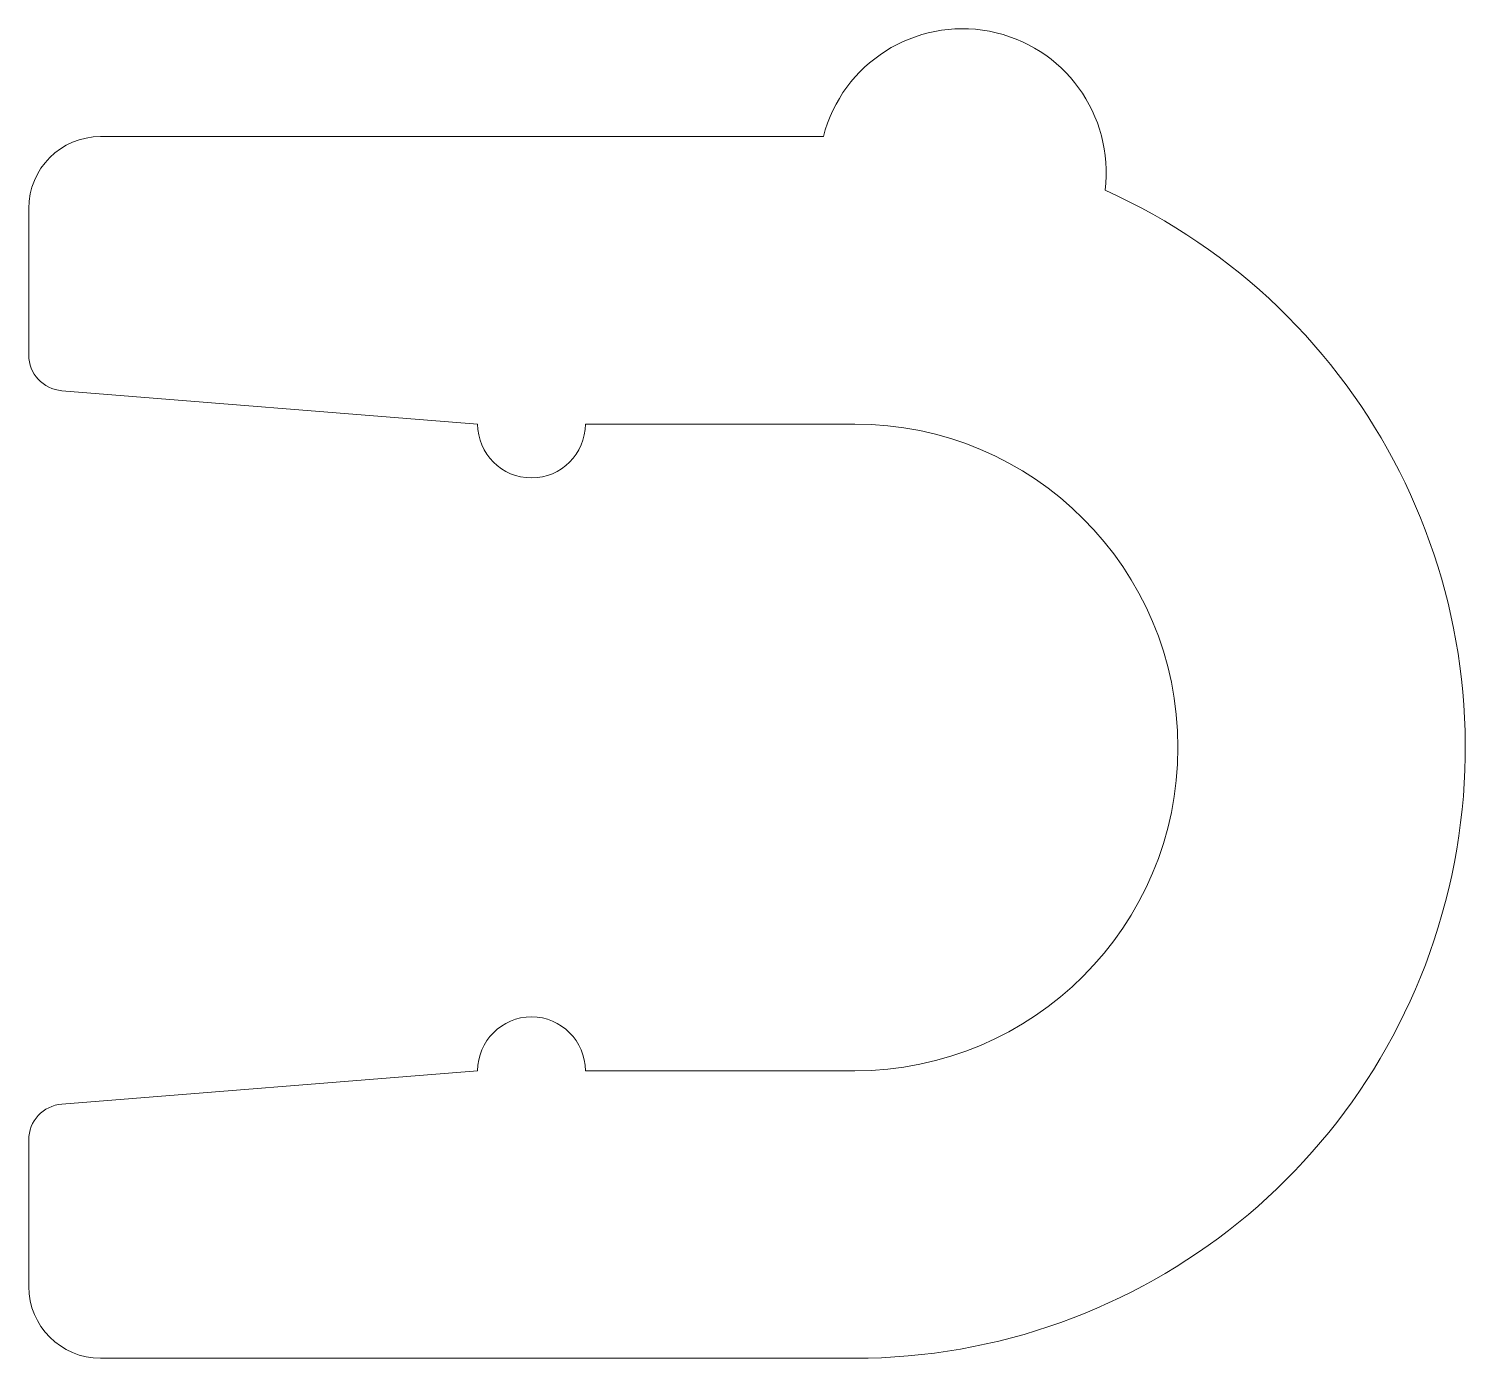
# Model space of a CAD drawing. Header units: millimetres. Extents: x 9 to 29, y 1.5 to 20.
import ezdxf

# ---------------------------------------------------------------- set-up
doc = ezdxf.new("R2010")
doc.units = ezdxf.units.MM
doc.layers.get('0').update_dxf_attribs({"linetype": 'CONTINUOUS', "lineweight": 0, "true_color": 0x000000})

msp = doc.modelspace()

# ---------------------------------------------------------------- linework, layer by layer
for p, q in [((10, 18.5), (20.064, 18.5)), ((9, 17.5), (9, 15.462)), ((9.46, 14.963), (15.25, 14.5)), ((16.75, 14.5), (20.5, 14.5)), ((9.46, 5.037), (15.25, 5.5)), ((16.75, 5.5), (20.5, 5.5)), ((9, 4.538), (9, 2.5)), ((10, 1.5), (20.5, 1.5))]:
    msp.add_line(p, q)
for centre, radius, start, end in [((22, 18), 2, 352.9022, 165.5225), ((10, 17.5), 1, 90, 180), ((20.5, 10), 8.5, 270, 65.7976), ((9.5, 15.462), 0.5, 180, 265.4261), ((16, 14.5), 0.75, 180, 0), ((20.5, 10), 4.5, 270, 90), ((16, 5.5), 0.75, 0, 180), ((9.5, 4.538), 0.5, 94.5739, 180), ((10, 2.5), 1, 180, 270)]:
    msp.add_arc(centre, radius, start, end)

doc.saveas('drawing.dxf')
